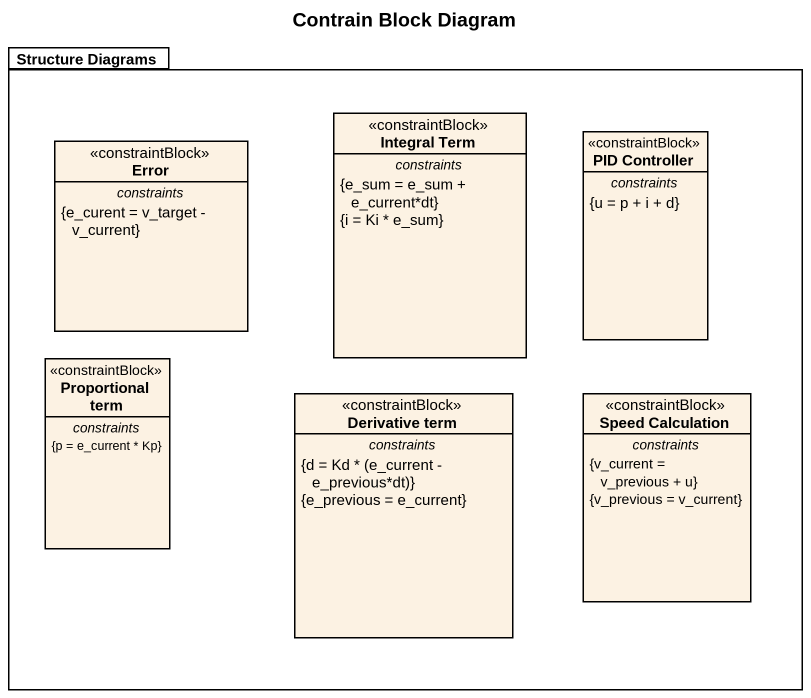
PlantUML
@startuml
title Contrain Block Diagram
hide circle
hide empty members
package "Structure Diagrams" as Structure_Diagrams {
  class "Integral Term" as Integral_Term <<constraintBlock>> {
    -- constraints --
    {e_sum = e_sum + e_current*dt}
    {i = Ki * e_sum}
  }
  class Error <<constraintBlock>> {
    -- constraints --
    {e_curent = v_target - v_current}
  }
  class "PID Controller" as PID_Controller <<constraintBlock>> {
    -- constraints --
    {u = p + i + d}
  }
  class "Proportional term" as Proportional_term <<constraintBlock>> {
    -- constraints --
    {p = e_current * Kp}
  }
  class "Derivative term" as Derivative_term <<constraintBlock>> {
    -- constraints --
    {field} {d = Kd * (e_current - e_previous*dt)}
    {e_previous = e_current}
  }
  class "Speed Calculation" as Speed_Calculation <<constraintBlock>> {
    -- constraints --
    {v_current = v_previous + u}
    {v_previous = v_current}
  }
}
@enduml
